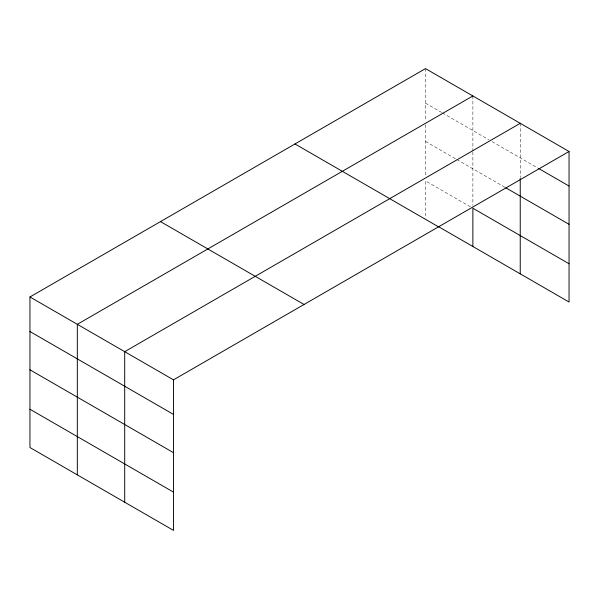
<?xml version="1.0" encoding="UTF-8"?>
<svg xmlns="http://www.w3.org/2000/svg" width="599" height="599" viewBox="0 0 599 599"><rect width="100%" height="100%" fill="white"/><g stroke="black" fill="none" stroke-linecap="round" stroke-linejoin="round"><path stroke-width="0.45" stroke-dasharray="3 2.25" d="M425.5 103.163L441.56 112.432M442.361 112.897L488.926 139.784M492.138 141.641L537.842 168.027M425.5 141.439L456.011 159.057M456.812 159.514L504.987 187.33M470.462 206.835L425.5 180.876L425.5 218.216M520.239 123.304L520.239 177.469M472.873 95.952L472.873 151.053M472.873 151.981L472.873 205.472M425.5 68.608L425.5 120.901M425.5 124.637L425.5 176.286"/><path stroke-width="0.9" d="M29.95 296.969L173.5 379.848L173.5 530.392L29.95 447.52L29.95 296.969L425.5 68.608L569.05 151.48L569.05 302.031L438.348 226.564M472.873 95.952L77.323 324.321L77.323 474.865M520.239 123.304L124.697 351.673L124.697 502.217M173.5 379.848L569.05 151.48M538.643 168.491L569.05 186.042M505.788 187.794L569.05 224.318M569.05 263.755L472.873 208.22L472.873 246.496M294.97 143.962L438.52 226.841M160.48 221.608L304.03 304.487M29.95 331.532L173.5 414.411M29.95 369.808L173.5 452.687M29.95 409.244L173.5 492.123M520.239 178.405L520.239 273.848"/></g></svg>
